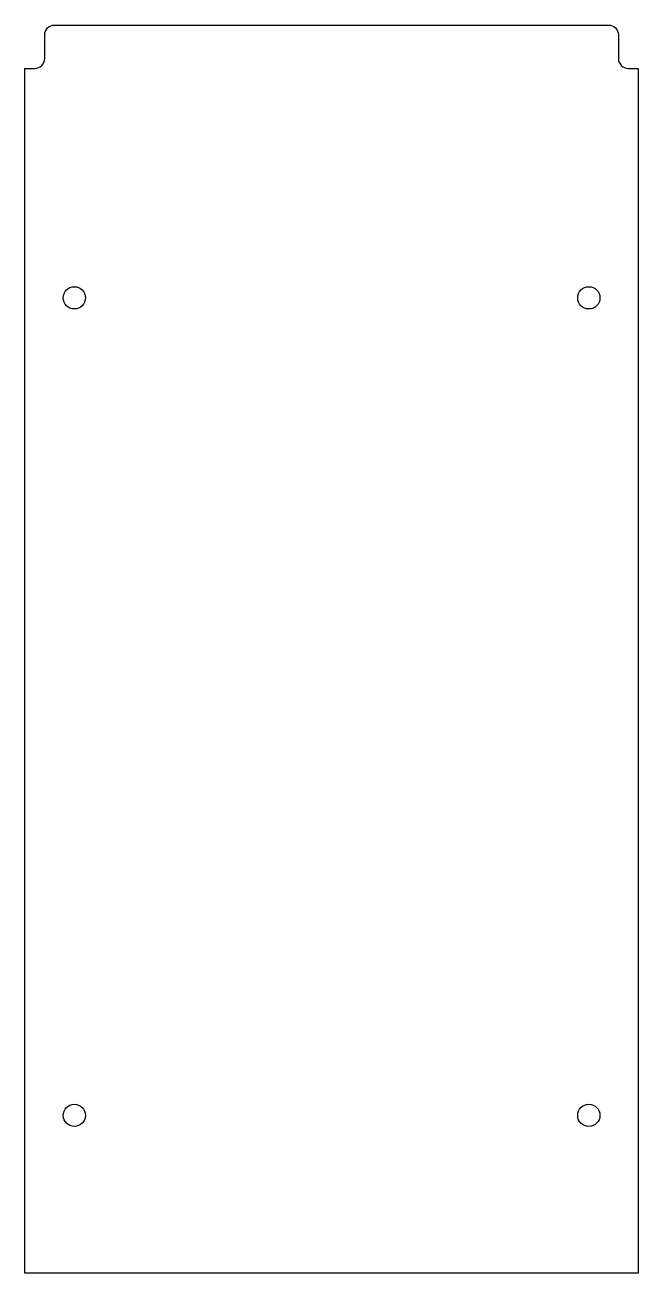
# Model space of a CAD drawing. Header units: inches. Extents: x 3.3 to 11.1, y -14.2 to 1.6.
import ezdxf

# ---------------------------------------------------------------- set-up
doc = ezdxf.new("R2010")
doc.units = ezdxf.units.IN
doc.layers.get('0').update_dxf_attribs({"linetype": 'CONTINUOUS'})

msp = doc.modelspace()

# ---------------------------------------------------------------- linework, layer by layer
msp.add_lwpolyline([(3.667, 1.587), (10.696, 1.587, -0.414214), (10.821, 1.462), (10.821, 1.162, 0.414214), (10.946, 1.037), (11.071, 1.037), (11.071, -14.25), (3.292, -14.25), (3.292, 1.037), (3.417, 1.037, 0.414214), (3.542, 1.162), (3.542, 1.462, -0.414214)], format="xyb", close=True)
for centre in [(3.917, -1.875), (10.446, -1.875), (3.917, -12.25), (10.446, -12.25)]:
    msp.add_circle(centre, 0.141)

doc.saveas('drawing.dxf')
